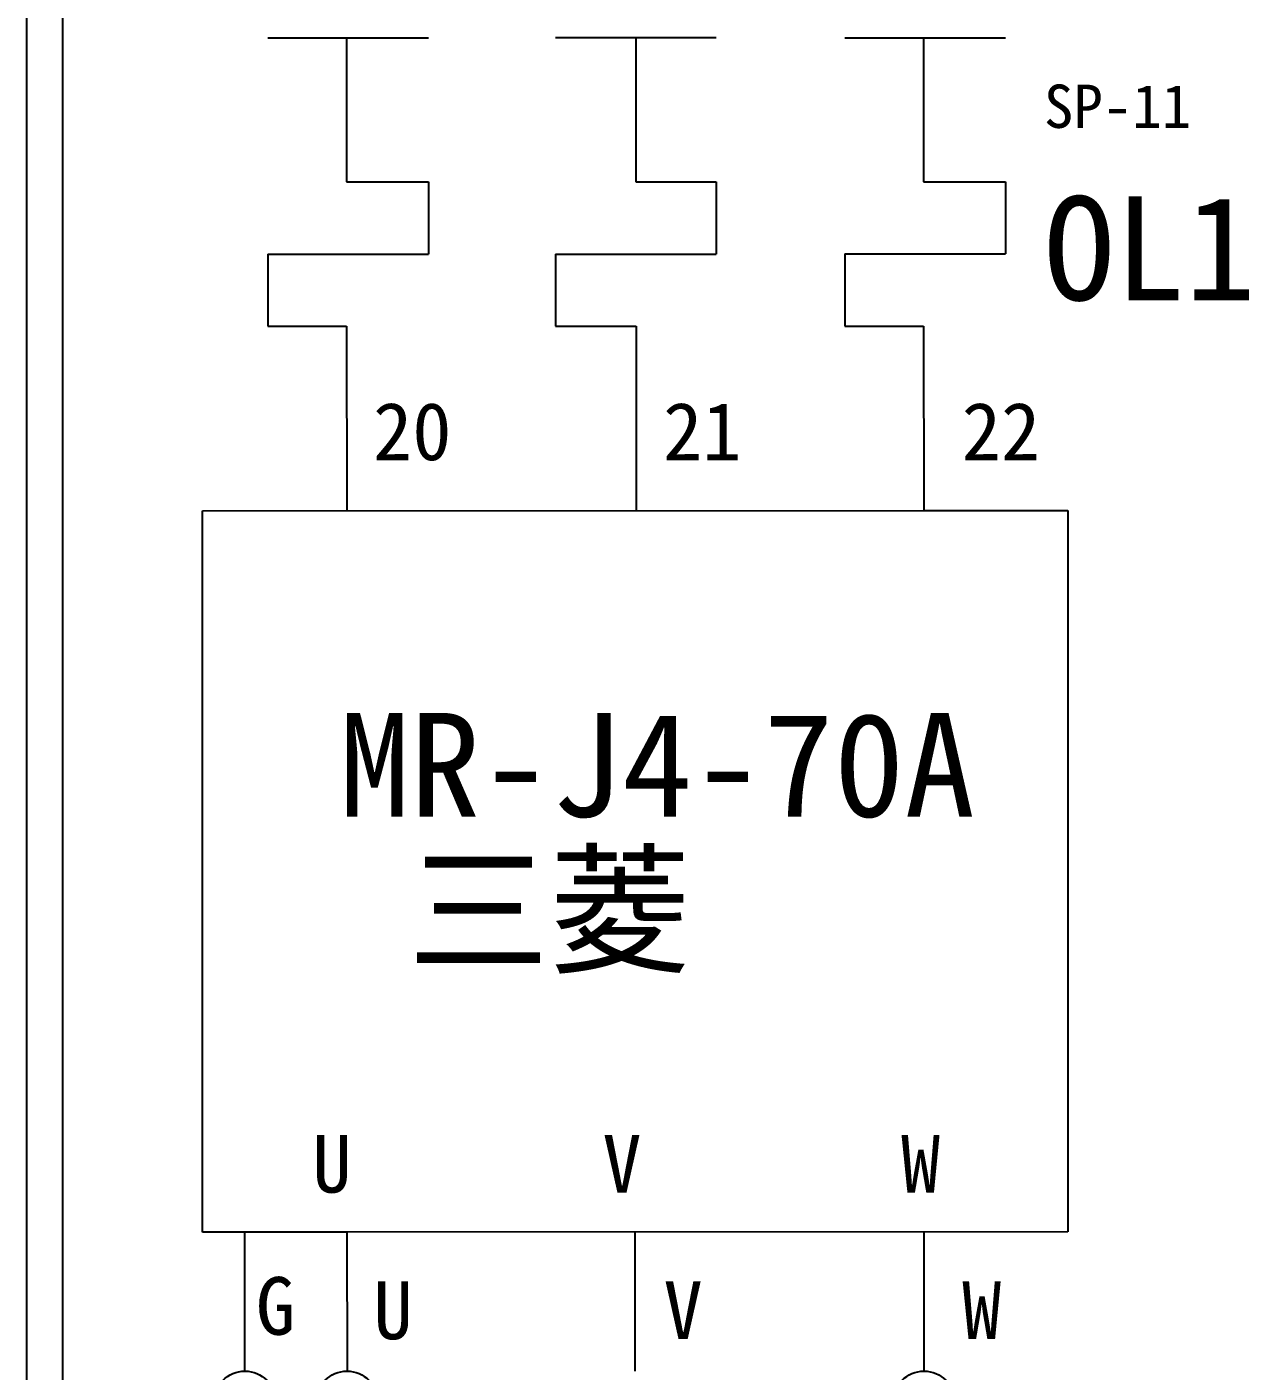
# Model space of a CAD drawing. Extents: x 10 to 297, y 3 to 207.
# Drawn here: x 10 to 52.37, y 57.36 to 103.94 of the extents above; entities that cross this region are included whole.
import ezdxf

# ---------------------------------------------------------------- set-up
doc = ezdxf.new("R2010")
doc.units = 0
doc.layers.get('0').update_dxf_attribs({"linetype": 'CONTINUOUS'})
doc.layers.add('圖框層', color=7, linetype='CONTINUOUS')
doc.layers.add('標尺寸層', color=3, linetype='CONTINUOUS')
doc.styles.add('STSL', font='kaiu.ttf')

msp = doc.modelspace()

# ---------------------------------------------------------------- linework, layer by layer
for p, q in [((41.08, 103.569), (41.081, 98.576)), ((41.096, 62.186), (41.098, 57.361))]:
    msp.add_line(p, q)
for centre in [(17.557, 56.29), (21.098, 56.29), (41.098, 56.29)]:
    msp.add_circle(centre, 1.071)
at = {"layer": '圖框層', "color": 7}
for p, q in [((10, 3), (10, 206.969)), ((11.25, 4.25), (11.25, 205.719))]:
    msp.add_line(p, q, dxfattribs=at)
at = {"layer": '標尺寸層', "color": 7}
for p, q in [((18.351, 103.569), (23.919, 103.569)), ((21.08, 103.569), (21.081, 98.569)), ((28.327, 103.572), (33.895, 103.572)), ((31.112, 103.572), (31.114, 98.572)), ((38.351, 103.569), (43.919, 103.569)), ((21.081, 98.569), (23.919, 98.569)), ((23.919, 98.569), (23.919, 96.069)), ((31.114, 98.572), (33.895, 98.572)), ((33.895, 98.572), (33.895, 96.072)), ((41.081, 98.576), (43.919, 98.576)), ((43.919, 98.576), (43.919, 96.076)), ((18.351, 96.069), (23.919, 96.069)), ((18.351, 96.069), (18.351, 93.569)), ((28.327, 96.072), (33.895, 96.072)), ((28.327, 96.072), (28.327, 93.572)), ((38.351, 96.076), (43.919, 96.076)), ((38.351, 96.076), (38.351, 93.576)), ((18.351, 93.569), (21.083, 93.569)), ((21.083, 93.569), (21.086, 87.181)), ((28.327, 93.572), (31.116, 93.572)), ((31.116, 93.572), (31.121, 87.184)), ((38.351, 93.576), (41.083, 93.576)), ((41.083, 93.576), (41.088, 87.188)), ((16.092, 87.179), (41.083, 87.188)), ((16.092, 62.179), (16.092, 87.179)), ((41.083, 87.188), (46.083, 87.188)), ((46.083, 87.188), (46.083, 62.188)), ((21.092, 62.179), (16.092, 62.179)), ((17.557, 57.361), (17.557, 62.179)), ((46.083, 62.188), (21.092, 62.179)), ((21.096, 62.179), (21.098, 57.361)), ((31.083, 57.357), (31.081, 62.183))]:
    msp.add_line(p, q, dxfattribs=at)

# ---------------------------------------------------------------- texts
at = {"layer": '圖框層', "color": 4, "style": 'STSL'}
for s, height, p in [('SP-11', 1.5, (45.258, 100.444)), ('OL1', 3.6, (45.258, 94.473)), ('20', 2, (21.999, 88.928)), ('21', 2, (32.055, 88.928)), ('22', 2, (42.407, 88.928)), ('MR-J4-70A', 3.6, (20.828, 76.571)), ('三菱', 3.6, (23.199, 71.537)), ('U', 2, (19.893, 63.548)), ('V', 2, (29.949, 63.548)), ('W', 2, (40.301, 63.548)), ('G', 2, (17.938, 58.621)), ('U', 2, (22.012, 58.468)), ('V', 2, (32.068, 58.468)), ('W', 2, (42.42, 58.468))]:
    msp.add_text(s, height=height, dxfattribs=at).set_placement(p)

doc.saveas('drawing.dxf')
